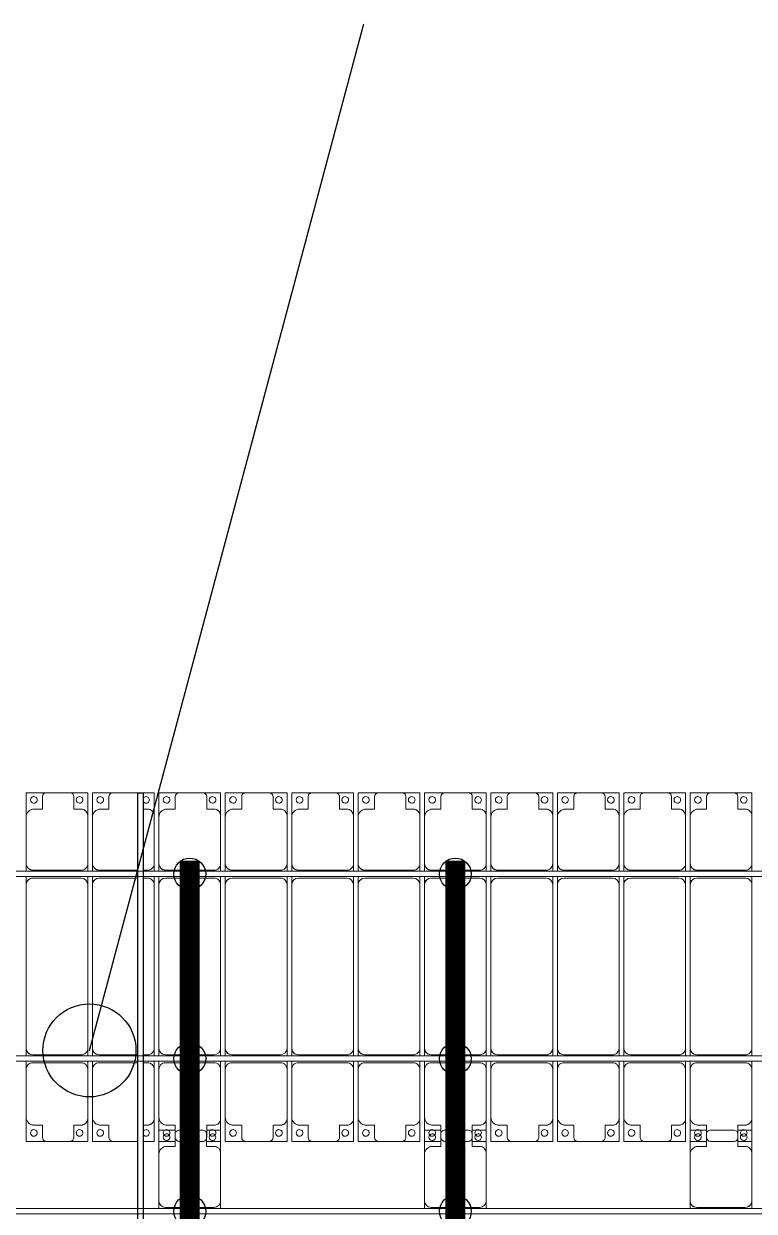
# Model space of a CAD drawing. Header units: millimetres. Extents: x -147246 to 112336, y -213734 to -86506.
# Drawn here: x -75364 to -69864, y -95705 to -86765 of the extents above; entities that cross this region are included whole.
import ezdxf

# ---------------------------------------------------------------- set-up
doc = ezdxf.new("R2010")
doc.units = ezdxf.units.MM
doc.layers.add('A-GENM', color=13, linetype='Continuous', lineweight=9)
doc.layers.add('S-BEAM', color=12, linetype='Continuous', lineweight=9)
for name, color, linetype in [('GC-BICH NEO', 6, 'Continuous'), ('GC-DAY NEO', 5, 'Continuous'), ('GC-HOP 40x60 GIA CUONG', 1, 'Continuous')]:
    doc.layers.add(name, color=color, linetype=linetype)

# ---------------------------------------------------------------- blocks, each defined once
blk = doc.blocks.new('Dải phao đi lại kèm đỡ invester - DẢI PHAO ĐI LẠI-15551-BỐ TRÍ KHUNG KẾT CẤU BÈ PIN 05')
at = {"layer": 'A-GENM', "color": 7}
for p, q in [((64758.4, 1312.2), (64911.8, 1312.2)), ((64758.4, 1129.7), (64758.4, 1312.2)), ((64881.8, 1282.2), (64881.8, 1189.7)), ((65088.2, 1312.2), (64911.8, 1312.2)), ((65088.2, 1312.2), (65223.4, 1312.2)), ((65118.2, 1189.7), (65118.2, 1282.2)), ((65223.4, 1312.2), (65223.4, 1139.7)), ((65258.4, 1312.2), (65411.8, 1312.2)), ((65258.4, 1129.7), (65258.4, 1312.2)), ((65381.8, 1282.2), (65381.8, 1189.7)), ((65588.2, 1312.2), (65411.8, 1312.2)), ((65588.2, 1312.2), (65599.8, 1312.2)), ((65639.8, 1312.2), (65723.4, 1312.2)), ((65723.4, 1312.2), (65723.4, 1139.7)), ((65758.4, 1312.2), (65911.8, 1312.2)), ((65758.4, 1129.7), (65758.4, 1312.2)), ((65881.8, 1282.2), (65881.8, 1189.7)), ((66088.2, 1312.2), (65911.8, 1312.2)), ((66088.2, 1312.2), (66223.4, 1312.2)), ((66118.2, 1189.7), (66118.2, 1282.2)), ((66223.4, 1312.2), (66223.4, 1139.7)), ((66258.4, 1312.2), (66411.8, 1312.2)), ((66258.4, 1129.7), (66258.4, 1312.2)), ((66381.8, 1282.2), (66381.8, 1189.7)), ((66588.2, 1312.2), (66411.8, 1312.2)), ((66588.2, 1312.2), (66723.4, 1312.2)), ((66618.2, 1189.7), (66618.2, 1282.2)), ((66723.4, 1312.2), (66723.4, 1139.7)), ((66758.4, 1312.2), (66911.8, 1312.2)), ((66758.4, 1129.7), (66758.4, 1312.2)), ((66881.8, 1282.2), (66881.8, 1189.7)), ((67088.2, 1312.2), (66911.8, 1312.2)), ((67088.2, 1312.2), (67223.4, 1312.2)), ((67118.2, 1189.7), (67118.2, 1282.2)), ((67223.4, 1312.2), (67223.4, 1139.7)), ((67258.4, 1312.2), (67411.8, 1312.2)), ((67258.4, 1129.7), (67258.4, 1312.2)), ((67381.8, 1282.2), (67381.8, 1189.7)), ((67588.2, 1312.2), (67411.8, 1312.2)), ((67588.2, 1312.2), (67723.4, 1312.2)), ((67618.2, 1189.7), (67618.2, 1282.2)), ((67723.4, 1312.2), (67723.4, 1139.7)), ((67758.4, 1312.2), (67911.8, 1312.2)), ((67758.4, 1129.7), (67758.4, 1312.2)), ((67881.8, 1282.2), (67881.8, 1189.7)), ((68088.2, 1312.2), (67911.8, 1312.2)), ((68088.2, 1312.2), (68223.4, 1312.2)), ((68118.2, 1189.7), (68118.2, 1282.2)), ((68223.4, 1312.2), (68223.4, 1139.7)), ((68258.4, 1312.2), (68411.8, 1312.2)), ((68258.4, 1129.7), (68258.4, 1312.2)), ((68381.8, 1282.2), (68381.8, 1189.7)), ((68588.2, 1312.2), (68411.8, 1312.2)), ((68588.2, 1312.2), (68723.4, 1312.2)), ((68618.2, 1189.7), (68618.2, 1282.2)), ((68723.4, 1312.2), (68723.4, 1139.7)), ((68758.4, 1312.2), (68911.8, 1312.2)), ((68758.4, 1129.7), (68758.4, 1312.2)), ((68881.8, 1282.2), (68881.8, 1189.7)), ((69088.2, 1312.2), (68911.8, 1312.2)), ((69088.2, 1312.2), (69223.4, 1312.2)), ((69118.2, 1189.7), (69118.2, 1282.2)), ((69223.4, 1312.2), (69223.4, 1139.7)), ((69258.4, 1312.2), (69411.8, 1312.2)), ((69258.4, 1129.7), (69258.4, 1312.2)), ((69381.8, 1282.2), (69381.8, 1189.7)), ((69588.2, 1312.2), (69411.8, 1312.2)), ((69588.2, 1312.2), (69723.4, 1312.2)), ((69618.2, 1189.7), (69618.2, 1282.2)), ((69723.4, 1312.2), (69723.4, 1139.7)), ((69758.4, 1312.2), (69911.8, 1312.2)), ((69758.4, 1129.7), (69758.4, 1312.2)), ((69881.8, 1282.2), (69881.8, 1189.7)), ((70088.2, 1312.2), (69911.8, 1312.2)), ((70088.2, 1312.2), (70223.4, 1312.2)), ((70118.2, 1189.7), (70118.2, 1282.2)), ((70223.4, 1312.2), (70223.4, 1139.7)), ((64881.8, 1189.7), (64818.4, 1189.7)), ((65173.4, 1189.7), (65118.2, 1189.7)), ((65381.8, 1189.7), (65318.4, 1189.7)), ((65673.4, 1189.7), (65639.8, 1189.7)), ((65881.8, 1189.7), (65818.4, 1189.7)), ((66173.4, 1189.7), (66118.2, 1189.7)), ((66381.8, 1189.7), (66318.4, 1189.7)), ((66673.4, 1189.7), (66618.2, 1189.7)), ((66881.8, 1189.7), (66818.4, 1189.7)), ((67173.4, 1189.7), (67118.2, 1189.7)), ((67381.8, 1189.7), (67318.4, 1189.7)), ((67673.4, 1189.7), (67618.2, 1189.7)), ((67881.8, 1189.7), (67818.4, 1189.7)), ((68173.4, 1189.7), (68118.2, 1189.7)), ((68381.8, 1189.7), (68318.4, 1189.7)), ((68673.4, 1189.7), (68618.2, 1189.7)), ((68881.8, 1189.7), (68818.4, 1189.7)), ((69173.4, 1189.7), (69118.2, 1189.7)), ((69381.8, 1189.7), (69318.4, 1189.7)), ((69673.4, 1189.7), (69618.2, 1189.7)), ((69881.8, 1189.7), (69818.4, 1189.7)), ((70173.4, 1189.7), (70118.2, 1189.7)), ((64758.4, 1129.7), (64758.4, 779.7)), ((65223.4, 779.7), (65223.4, 1139.7)), ((65258.4, 1129.7), (65258.4, 779.7)), ((65723.4, 779.7), (65723.4, 1139.7)), ((65758.4, 1129.7), (65758.4, 779.7)), ((66223.4, 779.7), (66223.4, 1139.7)), ((66258.4, 1129.7), (66258.4, 779.7)), ((66723.4, 779.7), (66723.4, 1139.7)), ((66758.4, 1129.7), (66758.4, 779.7)), ((67223.4, 779.7), (67223.4, 1139.7)), ((67258.4, 1129.7), (67258.4, 779.7)), ((67723.4, 779.7), (67723.4, 1139.7)), ((67758.4, 1129.7), (67758.4, 779.7)), ((68223.4, 779.7), (68223.4, 1139.7)), ((68258.4, 1129.7), (68258.4, 779.7)), ((68723.4, 779.7), (68723.4, 1139.7)), ((68758.4, 1129.7), (68758.4, 779.7)), ((69223.4, 779.7), (69223.4, 1139.7)), ((69258.4, 1129.7), (69258.4, 779.7)), ((69723.4, 779.7), (69723.4, 1139.7)), ((69758.4, 1129.7), (69758.4, 779.7)), ((70223.4, 779.7), (70223.4, 1139.7)), ((64758.4, 721.1), (64758.4, 779.7)), ((64808.4, 729.7), (65173.4, 729.7)), ((65223.4, 779.7), (65223.4, 721.1)), ((65258.4, 721.1), (65258.4, 779.7)), ((65308.4, 729.7), (65599.8, 729.7)), ((65639.8, 729.7), (65673.4, 729.7)), ((65723.4, 779.7), (65723.4, 721.1)), ((65758.4, 721.1), (65758.4, 779.7)), ((65808.4, 729.7), (66173.4, 729.7)), ((66223.4, 779.7), (66223.4, 721.1)), ((66258.4, 721.1), (66258.4, 779.7)), ((66308.4, 729.7), (66673.4, 729.7)), ((66723.4, 779.7), (66723.4, 721.1)), ((66758.4, 721.1), (66758.4, 779.7)), ((66808.4, 729.7), (67173.4, 729.7)), ((67223.4, 779.7), (67223.4, 721.1)), ((67258.4, 721.1), (67258.4, 779.7)), ((67308.4, 729.7), (67673.4, 729.7)), ((67723.4, 779.7), (67723.4, 721.1)), ((67758.4, 721.1), (67758.4, 779.7)), ((67808.4, 729.7), (68173.4, 729.7)), ((68223.4, 779.7), (68223.4, 721.1)), ((68258.4, 721.1), (68258.4, 779.7)), ((68308.4, 729.7), (68673.4, 729.7)), ((68723.4, 779.7), (68723.4, 721.1)), ((68758.4, 721.1), (68758.4, 779.7)), ((68808.4, 729.7), (69173.4, 729.7)), ((69223.4, 779.7), (69223.4, 721.1)), ((69258.4, 721.1), (69258.4, 779.7)), ((69308.4, 729.7), (69673.4, 729.7)), ((69723.4, 779.7), (69723.4, 721.1)), ((69758.4, 721.1), (69758.4, 779.7)), ((69808.4, 729.7), (70173.4, 729.7)), ((70223.4, 779.7), (70223.4, 721.1)), ((64758.4, 620.3), (64758.4, 681.1)), ((65173.4, 670.3), (64808.4, 670.3)), ((65223.4, 681.1), (65223.4, 620.3)), ((65258.4, 620.3), (65258.4, 681.1)), ((65599.8, 670.3), (65308.4, 670.3)), ((65673.4, 670.3), (65639.8, 670.3)), ((65723.4, 681.1), (65723.4, 620.3)), ((65758.4, 620.3), (65758.4, 681.1)), ((66173.4, 670.3), (65808.4, 670.3)), ((66223.4, 681.1), (66223.4, 620.3)), ((66258.4, 620.3), (66258.4, 681.1)), ((66673.4, 670.3), (66308.4, 670.3)), ((66723.4, 681.1), (66723.4, 620.3)), ((66758.4, 620.3), (66758.4, 681.1)), ((67173.4, 670.3), (66808.4, 670.3)), ((67223.4, 681.1), (67223.4, 620.3)), ((67258.4, 620.3), (67258.4, 681.1)), ((67673.4, 670.3), (67308.4, 670.3)), ((67723.4, 681.1), (67723.4, 620.3)), ((67758.4, 620.3), (67758.4, 681.1)), ((68173.4, 670.3), (67808.4, 670.3)), ((68223.4, 681.1), (68223.4, 620.3)), ((68258.4, 620.3), (68258.4, 681.1)), ((68673.4, 670.3), (68308.4, 670.3)), ((68723.4, 681.1), (68723.4, 620.3)), ((68758.4, 620.3), (68758.4, 681.1)), ((69173.4, 670.3), (68808.4, 670.3)), ((69223.4, 681.1), (69223.4, 620.3)), ((69258.4, 620.3), (69258.4, 681.1)), ((69673.4, 670.3), (69308.4, 670.3)), ((69723.4, 681.1), (69723.4, 620.3)), ((69758.4, 620.3), (69758.4, 681.1)), ((70173.4, 670.3), (69808.4, 670.3)), ((70223.4, 681.1), (70223.4, 620.3)), ((64758.4, 620.3), (64758.4, -610.3)), ((65223.4, -610.3), (65223.4, 620.3)), ((65258.4, 620.3), (65258.4, -610.3)), ((65723.4, -610.3), (65723.4, 620.3)), ((65758.4, 620.3), (65758.4, -610.3)), ((66223.4, -610.3), (66223.4, 620.3)), ((66258.4, 620.3), (66258.4, -610.3)), ((66723.4, -610.3), (66723.4, 620.3)), ((66758.4, 620.3), (66758.4, -610.3)), ((67223.4, -610.3), (67223.4, 620.3)), ((67258.4, 620.3), (67258.4, -610.3)), ((67723.4, -610.3), (67723.4, 620.3)), ((67758.4, 620.3), (67758.4, -610.3)), ((68223.4, -610.3), (68223.4, 620.3)), ((68258.4, 620.3), (68258.4, -610.3)), ((68723.4, -610.3), (68723.4, 620.3)), ((68758.4, 620.3), (68758.4, -610.3)), ((69223.4, -610.3), (69223.4, 620.3)), ((69258.4, 620.3), (69258.4, -610.3)), ((69723.4, -610.3), (69723.4, 620.3)), ((69758.4, 620.3), (69758.4, -610.3)), ((70223.4, -610.3), (70223.4, 620.3)), ((64758.4, -668.9), (64758.4, -610.3)), ((65223.4, -610.3), (65223.4, -668.9)), ((65258.4, -668.9), (65258.4, -610.3)), ((65723.4, -610.3), (65723.4, -668.9)), ((65758.4, -668.9), (65758.4, -610.3)), ((66223.4, -610.3), (66223.4, -668.9)), ((66258.4, -668.9), (66258.4, -610.3)), ((66723.4, -610.3), (66723.4, -668.9)), ((66758.4, -668.9), (66758.4, -610.3)), ((67223.4, -610.3), (67223.4, -668.9)), ((67258.4, -668.9), (67258.4, -610.3)), ((67723.4, -610.3), (67723.4, -668.9)), ((67758.4, -668.9), (67758.4, -610.3)), ((68223.4, -610.3), (68223.4, -668.9)), ((68258.4, -668.9), (68258.4, -610.3)), ((68723.4, -610.3), (68723.4, -668.9)), ((68758.4, -668.9), (68758.4, -610.3)), ((69223.4, -610.3), (69223.4, -668.9)), ((69258.4, -668.9), (69258.4, -610.3)), ((69723.4, -610.3), (69723.4, -668.9)), ((69758.4, -668.9), (69758.4, -610.3)), ((70223.4, -610.3), (70223.4, -668.9)), ((64758.4, -769.7), (64758.4, -708.9)), ((64808.4, -660.3), (65173.4, -660.3)), ((65223.4, -708.9), (65223.4, -769.7)), ((65258.4, -769.7), (65258.4, -708.9)), ((65308.4, -660.3), (65599.8, -660.3)), ((65639.8, -660.3), (65673.4, -660.3)), ((65723.4, -708.9), (65723.4, -769.7)), ((65758.4, -769.7), (65758.4, -708.9)), ((65808.4, -660.3), (66173.4, -660.3)), ((66223.4, -708.9), (66223.4, -769.7)), ((66258.4, -769.7), (66258.4, -708.9)), ((66308.4, -660.3), (66673.4, -660.3)), ((66723.4, -708.9), (66723.4, -769.7)), ((66758.4, -769.7), (66758.4, -708.9)), ((66808.4, -660.3), (67173.4, -660.3)), ((67223.4, -708.9), (67223.4, -769.7)), ((67258.4, -769.7), (67258.4, -708.9)), ((67308.4, -660.3), (67673.4, -660.3)), ((67723.4, -708.9), (67723.4, -769.7)), ((67758.4, -769.7), (67758.4, -708.9)), ((67808.4, -660.3), (68173.4, -660.3)), ((68223.4, -708.9), (68223.4, -769.7)), ((68258.4, -769.7), (68258.4, -708.9)), ((68308.4, -660.3), (68673.4, -660.3)), ((68723.4, -708.9), (68723.4, -769.7)), ((68758.4, -769.7), (68758.4, -708.9)), ((68808.4, -660.3), (69173.4, -660.3)), ((69223.4, -708.9), (69223.4, -769.7)), ((69258.4, -769.7), (69258.4, -708.9)), ((69308.4, -660.3), (69673.4, -660.3)), ((69723.4, -708.9), (69723.4, -769.7)), ((69758.4, -769.7), (69758.4, -708.9)), ((69808.4, -660.3), (70173.4, -660.3)), ((70223.4, -708.9), (70223.4, -769.7)), ((64758.4, -769.7), (64758.4, -1129.7)), ((65173.4, -719.7), (64808.4, -719.7)), ((65223.4, -1139.7), (65223.4, -769.7)), ((65258.4, -769.7), (65258.4, -1129.7)), ((65599.8, -719.7), (65308.4, -719.7)), ((65673.4, -719.7), (65639.8, -719.7)), ((65723.4, -1139.7), (65723.4, -769.7)), ((65758.4, -769.7), (65758.4, -1129.7)), ((66173.4, -719.7), (65808.4, -719.7)), ((66223.4, -1139.7), (66223.4, -769.7)), ((66258.4, -769.7), (66258.4, -1129.7)), ((66673.4, -719.7), (66308.4, -719.7)), ((66723.4, -1139.7), (66723.4, -769.7)), ((66758.4, -769.7), (66758.4, -1129.7)), ((67173.4, -719.7), (66808.4, -719.7)), ((67223.4, -1139.7), (67223.4, -769.7)), ((67258.4, -769.7), (67258.4, -1129.7)), ((67673.4, -719.7), (67308.4, -719.7)), ((67723.4, -1139.7), (67723.4, -769.7)), ((67758.4, -769.7), (67758.4, -1129.7)), ((68173.4, -719.7), (67808.4, -719.7)), ((68223.4, -1139.7), (68223.4, -769.7)), ((68258.4, -769.7), (68258.4, -1129.7)), ((68673.4, -719.7), (68308.4, -719.7)), ((68723.4, -1139.7), (68723.4, -769.7)), ((68758.4, -769.7), (68758.4, -1129.7)), ((69173.4, -719.7), (68808.4, -719.7)), ((69223.4, -1139.7), (69223.4, -769.7)), ((69258.4, -769.7), (69258.4, -1129.7)), ((69673.4, -719.7), (69308.4, -719.7)), ((69723.4, -1139.7), (69723.4, -769.7)), ((69758.4, -769.7), (69758.4, -1129.7)), ((70173.4, -719.7), (69808.4, -719.7)), ((70223.4, -1139.7), (70223.4, -769.7)), ((64758.4, -1312.2), (64758.4, -1129.7)), ((65223.4, -1139.7), (65223.4, -1312.2)), ((65258.4, -1312.2), (65258.4, -1129.7)), ((65723.4, -1139.7), (65723.4, -1312.2)), ((65758.4, -1312.2), (65758.4, -1129.7)), ((66223.4, -1139.7), (66223.4, -1312.2)), ((66258.4, -1312.2), (66258.4, -1129.7)), ((66723.4, -1139.7), (66723.4, -1312.2)), ((66758.4, -1312.2), (66758.4, -1129.7)), ((67223.4, -1139.7), (67223.4, -1312.2)), ((67258.4, -1312.2), (67258.4, -1129.7)), ((67723.4, -1139.7), (67723.4, -1312.2)), ((67758.4, -1312.2), (67758.4, -1129.7)), ((68223.4, -1139.7), (68223.4, -1312.2)), ((68258.4, -1312.2), (68258.4, -1129.7)), ((68723.4, -1139.7), (68723.4, -1312.2)), ((68758.4, -1312.2), (68758.4, -1129.7)), ((69223.4, -1139.7), (69223.4, -1312.2)), ((69258.4, -1312.2), (69258.4, -1129.7)), ((69723.4, -1139.7), (69723.4, -1312.2)), ((69758.4, -1312.2), (69758.4, -1129.7)), ((70223.4, -1139.7), (70223.4, -1312.2)), ((64818.4, -1189.7), (64881.8, -1189.7)), ((64881.8, -1189.7), (64881.8, -1282.2)), ((65118.2, -1282.2), (65118.2, -1189.7)), ((65118.2, -1189.7), (65173.4, -1189.7)), ((65318.4, -1189.7), (65381.8, -1189.7)), ((65381.8, -1189.7), (65381.8, -1282.2)), ((65639.8, -1189.7), (65673.4, -1189.7)), ((65818.4, -1189.7), (65881.8, -1189.7)), ((65881.8, -1189.7), (65881.8, -1282.2)), ((66118.2, -1282.2), (66118.2, -1189.7)), ((66118.2, -1189.7), (66173.4, -1189.7)), ((66318.4, -1189.7), (66381.8, -1189.7)), ((66381.8, -1189.7), (66381.8, -1282.2)), ((66618.2, -1282.2), (66618.2, -1189.7)), ((66618.2, -1189.7), (66673.4, -1189.7)), ((66818.4, -1189.7), (66881.8, -1189.7)), ((66881.8, -1189.7), (66881.8, -1282.2)), ((67118.2, -1282.2), (67118.2, -1189.7)), ((67118.2, -1189.7), (67173.4, -1189.7)), ((67318.4, -1189.7), (67381.8, -1189.7)), ((67381.8, -1189.7), (67381.8, -1282.2)), ((67618.2, -1282.2), (67618.2, -1189.7)), ((67618.2, -1189.7), (67673.4, -1189.7)), ((67818.4, -1189.7), (67881.8, -1189.7)), ((67881.8, -1189.7), (67881.8, -1282.2)), ((68118.2, -1282.2), (68118.2, -1189.7)), ((68118.2, -1189.7), (68173.4, -1189.7)), ((68318.4, -1189.7), (68381.8, -1189.7)), ((68381.8, -1189.7), (68381.8, -1282.2)), ((68618.2, -1282.2), (68618.2, -1189.7)), ((68618.2, -1189.7), (68673.4, -1189.7)), ((68818.4, -1189.7), (68881.8, -1189.7)), ((68881.8, -1189.7), (68881.8, -1282.2)), ((69118.2, -1282.2), (69118.2, -1189.7)), ((69118.2, -1189.7), (69173.4, -1189.7)), ((69318.4, -1189.7), (69381.8, -1189.7)), ((69381.8, -1189.7), (69381.8, -1282.2)), ((69618.2, -1282.2), (69618.2, -1189.7)), ((69618.2, -1189.7), (69673.4, -1189.7)), ((69818.4, -1189.7), (69881.8, -1189.7)), ((69881.8, -1189.7), (69881.8, -1282.2)), ((70118.2, -1282.2), (70118.2, -1189.7)), ((70118.2, -1189.7), (70173.4, -1189.7)), ((64911.8, -1312.2), (64758.4, -1312.2)), ((64911.8, -1312.2), (65088.2, -1312.2)), ((65223.4, -1312.2), (65088.2, -1312.2)), ((65411.8, -1312.2), (65258.4, -1312.2)), ((65411.8, -1312.2), (65588.2, -1312.2)), ((65599.8, -1312.2), (65588.2, -1312.2)), ((65723.4, -1312.2), (65639.8, -1312.2)), ((65881.6, -1312.2), (65758.4, -1312.2)), ((65911.8, -1312.2), (66088.2, -1312.2)), ((66223.4, -1312.2), (66118, -1312.2)), ((66411.8, -1312.2), (66258.4, -1312.2)), ((66411.8, -1312.2), (66588.2, -1312.2)), ((66723.4, -1312.2), (66588.2, -1312.2)), ((66911.8, -1312.2), (66758.4, -1312.2)), ((66911.8, -1312.2), (67088.2, -1312.2)), ((67223.4, -1312.2), (67088.2, -1312.2)), ((67411.8, -1312.2), (67258.4, -1312.2)), ((67411.8, -1312.2), (67588.2, -1312.2)), ((67723.4, -1312.2), (67588.2, -1312.2)), ((67881.6, -1312.2), (67758.4, -1312.2)), ((67911.8, -1312.2), (68088.2, -1312.2)), ((68223.4, -1312.2), (68118, -1312.2)), ((68411.8, -1312.2), (68258.4, -1312.2)), ((68411.8, -1312.2), (68588.2, -1312.2)), ((68723.4, -1312.2), (68588.2, -1312.2)), ((68911.8, -1312.2), (68758.4, -1312.2)), ((68911.8, -1312.2), (69088.2, -1312.2)), ((69223.4, -1312.2), (69088.2, -1312.2)), ((69411.8, -1312.2), (69258.4, -1312.2)), ((69411.8, -1312.2), (69588.2, -1312.2)), ((69723.4, -1312.2), (69588.2, -1312.2)), ((69881.6, -1312.2), (69758.4, -1312.2)), ((69911.8, -1312.2), (70088.2, -1312.2)), ((70223.4, -1312.2), (70118, -1312.2))]:
    blk.add_line(p, q, dxfattribs=at)
for centre, radius, start, end in [((64816.8, 1258.6), 25, 90, 270), ((64816.8, 1258.6), 25, 270, 90), ((64911.8, 1282.2), 30, 90, 180), ((64911.8, 1282.2), 30, 90, 150), ((65088.2, 1282.2), 30, 0, 90), ((65088.2, 1282.2), 30, 30, 90), ((65161.8, 1258.6), 25, 90, 270), ((65161.8, 1258.6), 25, 180, 195), ((65161.8, 1258.6), 25, 270, 90), ((65316.8, 1258.6), 25, 90, 270), ((65316.8, 1258.6), 25, 270, 90), ((65411.8, 1282.2), 30, 90, 180), ((65411.8, 1282.2), 30, 90, 150), ((65588.2, 1282.2), 30, 75, 90), ((65588.2, 1282.2), 30, 75, 90), ((65661.8, 1258.6), 25, 90, 150), ((65661.8, 1258.6), 25, 270, 90), ((65816.8, 1258.6), 25, 90, 270), ((65816.8, 1258.6), 25, 270, 90), ((65911.8, 1282.2), 30, 90, 180), ((65911.8, 1282.2), 30, 90, 150), ((66088.2, 1282.2), 30, 0, 90), ((66088.2, 1282.2), 30, 30, 90), ((66161.8, 1258.6), 25, 90, 270), ((66161.8, 1258.6), 25, 180, 195), ((66161.8, 1258.6), 25, 270, 90), ((66316.8, 1258.6), 25, 90, 270), ((66316.8, 1258.6), 25, 270, 90), ((66411.8, 1282.2), 30, 90, 180), ((66411.8, 1282.2), 30, 90, 150), ((66588.2, 1282.2), 30, 0, 90), ((66588.2, 1282.2), 30, 30, 90), ((66661.8, 1258.6), 25, 90, 270), ((66661.8, 1258.6), 25, 180, 195), ((66661.8, 1258.6), 25, 270, 90), ((66816.8, 1258.6), 25, 90, 270), ((66816.8, 1258.6), 25, 270, 90), ((66911.8, 1282.2), 30, 90, 180), ((66911.8, 1282.2), 30, 90, 150), ((67088.2, 1282.2), 30, 360, 90), ((67088.2, 1282.2), 30, 30, 90), ((67161.8, 1258.6), 25, 90, 270), ((67161.8, 1258.6), 25, 180, 195), ((67161.8, 1258.6), 25, 270, 90), ((67316.8, 1258.6), 25, 90, 270), ((67316.8, 1258.6), 25, 270, 90), ((67411.8, 1282.2), 30, 90, 180), ((67411.8, 1282.2), 30, 90, 150), ((67588.2, 1282.2), 30, 0, 90), ((67588.2, 1282.2), 30, 30, 90), ((67661.8, 1258.6), 25, 90, 270), ((67661.8, 1258.6), 25, 180, 195), ((67661.8, 1258.6), 25, 270, 90), ((67816.8, 1258.6), 25, 90, 270), ((67816.8, 1258.6), 25, 270, 90), ((67911.8, 1282.2), 30, 90, 180), ((67911.8, 1282.2), 30, 90, 150), ((68088.2, 1282.2), 30, 360, 90), ((68088.2, 1282.2), 30, 30, 90), ((68161.8, 1258.6), 25, 90, 270), ((68161.8, 1258.6), 25, 180, 195), ((68161.8, 1258.6), 25, 270, 90), ((68316.8, 1258.6), 25, 90, 270), ((68316.8, 1258.6), 25, 270, 90), ((68411.8, 1282.2), 30, 90, 180), ((68411.8, 1282.2), 30, 90, 150), ((68588.2, 1282.2), 30, 0, 90), ((68588.2, 1282.2), 30, 30, 90), ((68661.8, 1258.6), 25, 90, 270), ((68661.8, 1258.6), 25, 180, 195), ((68661.8, 1258.6), 25, 270, 90), ((68816.8, 1258.6), 25, 90, 270), ((68816.8, 1258.6), 25, 270, 90), ((68911.8, 1282.2), 30, 90, 180), ((68911.8, 1282.2), 30, 90, 150), ((69088.2, 1282.2), 30, 0, 90), ((69088.2, 1282.2), 30, 30, 90), ((69161.8, 1258.6), 25, 90, 270), ((69161.8, 1258.6), 25, 180, 195), ((69161.8, 1258.6), 25, 270, 90), ((69316.8, 1258.6), 25, 90, 270), ((69316.8, 1258.6), 25, 270, 90), ((69411.8, 1282.2), 30, 90, 180), ((69411.8, 1282.2), 30, 90, 150), ((69588.2, 1282.2), 30, 0, 90), ((69588.2, 1282.2), 30, 30, 90), ((69661.8, 1258.6), 25, 90, 270), ((69661.8, 1258.6), 25, 180, 195), ((69661.8, 1258.6), 25, 270, 90), ((69816.8, 1258.6), 25, 90, 270), ((69816.8, 1258.6), 25, 270, 90), ((69911.8, 1282.2), 30, 90, 180), ((69911.8, 1282.2), 30, 90, 150), ((70088.2, 1282.2), 30, 0, 90), ((70088.2, 1282.2), 30, 30, 90), ((70161.8, 1258.6), 25, 90, 270), ((70161.8, 1258.6), 25, 180, 195), ((70161.8, 1258.6), 25, 270, 90), ((64818.4, 1129.7), 60, 90, 180), ((64818.4, 1129.7), 60, 90, 120), ((65173.4, 1139.7), 50, 0, 90), ((65173.4, 1139.7), 50, 45, 90), ((65318.4, 1129.7), 60, 90, 180), ((65318.4, 1129.7), 60, 90, 120), ((65661.8, 1258.6), 25, 210, 270), ((65673.4, 1139.7), 50, 360, 90), ((65673.4, 1139.7), 50, 45, 90), ((65818.4, 1129.7), 60, 90, 180), ((65818.4, 1129.7), 60, 90, 120), ((66173.4, 1139.7), 50, 0, 90), ((66173.4, 1139.7), 50, 45, 90), ((66318.4, 1129.7), 60, 90, 180), ((66318.4, 1129.7), 60, 90, 120), ((66673.4, 1139.7), 50, 360, 90), ((66673.4, 1139.7), 50, 45, 90), ((66818.4, 1129.7), 60, 90, 180), ((66818.4, 1129.7), 60, 90, 120), ((67173.4, 1139.7), 50, 0, 90), ((67173.4, 1139.7), 50, 45, 90), ((67318.4, 1129.7), 60, 90, 180), ((67318.4, 1129.7), 60, 90, 120), ((67673.4, 1139.7), 50, 0, 90), ((67673.4, 1139.7), 50, 45, 90), ((67818.4, 1129.7), 60, 90, 180), ((67818.4, 1129.7), 60, 90, 120), ((68173.4, 1139.7), 50, 0, 90), ((68173.4, 1139.7), 50, 45, 90), ((68318.4, 1129.7), 60, 90, 180), ((68318.4, 1129.7), 60, 90, 120), ((68673.4, 1139.7), 50, 0, 90), ((68673.4, 1139.7), 50, 45, 90), ((68818.4, 1129.7), 60, 90, 180), ((68818.4, 1129.7), 60, 90, 120), ((69173.4, 1139.7), 50, 360, 90), ((69173.4, 1139.7), 50, 45, 90), ((69318.4, 1129.7), 60, 90, 180), ((69318.4, 1129.7), 60, 90, 120), ((69673.4, 1139.7), 50, 0, 90), ((69673.4, 1139.7), 50, 45, 90), ((69818.4, 1129.7), 60, 90, 180), ((69818.4, 1129.7), 60, 90, 120), ((70173.4, 1139.7), 50, 360, 90), ((70173.4, 1139.7), 50, 45, 90), ((64808.4, 779.7), 50, 180, 270), ((64808.4, 779.7), 50, 225, 270), ((65173.4, 779.7), 50, 270, 0), ((65173.4, 779.7), 50, 270, 315), ((65308.4, 779.7), 50, 180, 270), ((65308.4, 779.7), 50, 225, 270), ((65673.4, 779.7), 50, 270, 0), ((65673.4, 779.7), 50, 270, 315), ((65808.4, 779.7), 50, 180, 270), ((65808.4, 779.7), 50, 225, 270), ((66173.4, 779.7), 50, 270, 0), ((66173.4, 779.7), 50, 270, 315), ((66308.4, 779.7), 50, 180, 270), ((66308.4, 779.7), 50, 225, 270), ((66673.4, 779.7), 50, 270, 0), ((66673.4, 779.7), 50, 270, 315), ((66808.4, 779.7), 50, 180, 270), ((66808.4, 779.7), 50, 225, 270), ((67173.4, 779.7), 50, 270, 0), ((67173.4, 779.7), 50, 270, 315), ((67308.4, 779.7), 50, 180, 270), ((67308.4, 779.7), 50, 225, 270), ((67673.4, 779.7), 50, 270, 0), ((67673.4, 779.7), 50, 270, 315), ((67808.4, 779.7), 50, 180, 270), ((67808.4, 779.7), 50, 225, 270), ((68173.4, 779.7), 50, 270, 0), ((68173.4, 779.7), 50, 270, 315), ((68308.4, 779.7), 50, 180, 270), ((68308.4, 779.7), 50, 225, 270), ((68673.4, 779.7), 50, 270, 0), ((68673.4, 779.7), 50, 270, 315), ((68808.4, 779.7), 50, 180, 270), ((68808.4, 779.7), 50, 225, 270), ((69173.4, 779.7), 50, 270, 0), ((69173.4, 779.7), 50, 270, 315), ((69308.4, 779.7), 50, 180, 270), ((69308.4, 779.7), 50, 225, 270), ((69673.4, 779.7), 50, 270, 0), ((69673.4, 779.7), 50, 270, 315), ((69808.4, 779.7), 50, 180, 270), ((69808.4, 779.7), 50, 225, 270), ((70173.4, 779.7), 50, 270, 0), ((70173.4, 779.7), 50, 270, 315), ((64808.4, 620.3), 50, 90, 180), ((64808.4, 620.3), 50, 123.5636, 165), ((64808.4, 620.3), 50, 90, 120), ((65173.4, 620.3), 50, 0, 90), ((65173.4, 620.3), 50, 0, 90), ((65308.4, 620.3), 50, 90, 180), ((65308.4, 620.3), 50, 90, 165), ((65673.4, 620.3), 50, 360, 90), ((65673.4, 620.3), 50, 360, 90), ((65808.4, 620.3), 50, 90, 180), ((65808.4, 620.3), 50, 90, 165), ((66173.4, 620.3), 50, 360, 90), ((66173.4, 620.3), 50, 360, 90), ((66308.4, 620.3), 50, 90, 180), ((66308.4, 620.3), 50, 90, 165), ((66673.4, 620.3), 50, 360, 90), ((66673.4, 620.3), 50, 360, 90), ((66808.4, 620.3), 50, 90, 180), ((66808.4, 620.3), 50, 90, 165), ((67173.4, 620.3), 50, 0, 90), ((67173.4, 620.3), 50, 0, 90), ((67308.4, 620.3), 50, 90, 180), ((67308.4, 620.3), 50, 90, 165), ((67673.4, 620.3), 50, 0, 90), ((67673.4, 620.3), 50, 0, 90), ((67808.4, 620.3), 50, 90, 180), ((67808.4, 620.3), 50, 90, 165), ((68173.4, 620.3), 50, 0, 90), ((68173.4, 620.3), 50, 0, 90), ((68308.4, 620.3), 50, 90, 180), ((68308.4, 620.3), 50, 90, 165), ((68673.4, 620.3), 50, 0, 90), ((68673.4, 620.3), 50, 0, 90), ((68808.4, 620.3), 50, 90, 180), ((68808.4, 620.3), 50, 90, 165), ((69173.4, 620.3), 50, 0, 90), ((69173.4, 620.3), 50, 0, 90), ((69308.4, 620.3), 50, 90, 180), ((69308.4, 620.3), 50, 90, 165), ((69673.4, 620.3), 50, 0, 90), ((69673.4, 620.3), 50, 0, 90), ((69808.4, 620.3), 50, 90, 180), ((69808.4, 620.3), 50, 90, 165), ((70173.4, 620.3), 50, 360, 90), ((70173.4, 620.3), 50, 360, 90), ((64808.4, -610.3), 50, 180, 270), ((64808.4, -610.3), 50, 180, 255), ((65173.4, -610.3), 50, 270, 0), ((65173.4, -610.3), 50, 315, 0), ((65308.4, -610.3), 50, 180, 270), ((65308.4, -610.3), 50, 180, 255), ((65673.4, -610.3), 50, 270, 0), ((65673.4, -610.3), 50, 315, 0), ((65808.4, -610.3), 50, 180, 270), ((65808.4, -610.3), 50, 180, 255), ((66173.4, -610.3), 50, 270, 360), ((66173.4, -610.3), 50, 315, 360), ((66308.4, -610.3), 50, 180, 270), ((66308.4, -610.3), 50, 180, 255), ((66673.4, -610.3), 50, 270, 360), ((66673.4, -610.3), 50, 315, 360), ((66808.4, -610.3), 50, 180, 270), ((66808.4, -610.3), 50, 180, 255), ((67173.4, -610.3), 50, 270, 0), ((67173.4, -610.3), 50, 315, 0), ((67308.4, -610.3), 50, 180, 270), ((67308.4, -610.3), 50, 180, 255), ((67673.4, -610.3), 50, 270, 0), ((67673.4, -610.3), 50, 315, 0), ((67808.4, -610.3), 50, 180, 270), ((67808.4, -610.3), 50, 180, 255), ((68173.4, -610.3), 50, 270, 0), ((68173.4, -610.3), 50, 315, 0), ((68308.4, -610.3), 50, 180, 270), ((68308.4, -610.3), 50, 180, 255), ((68673.4, -610.3), 50, 270, 0), ((68673.4, -610.3), 50, 315, 0), ((68808.4, -610.3), 50, 180, 270), ((68808.4, -610.3), 50, 180, 255), ((69173.4, -610.3), 50, 270, 0), ((69173.4, -610.3), 50, 315, 0), ((69308.4, -610.3), 50, 180, 270), ((69308.4, -610.3), 50, 180, 255), ((69673.4, -610.3), 50, 270, 0), ((69673.4, -610.3), 50, 315, 0), ((69808.4, -610.3), 50, 180, 270), ((69808.4, -610.3), 50, 180, 255), ((70173.4, -610.3), 50, 270, 0), ((70173.4, -610.3), 50, 315, 0), ((64808.4, -769.7), 50, 90, 180), ((64808.4, -769.7), 50, 90, 135), ((65173.4, -769.7), 50, 0, 90), ((65173.4, -769.7), 50, 45, 90), ((65308.4, -769.7), 50, 90, 180), ((65308.4, -769.7), 50, 90, 135), ((65673.4, -769.7), 50, 0, 90), ((65673.4, -769.7), 50, 45, 90), ((65808.4, -769.7), 50, 90, 180), ((65808.4, -769.7), 50, 90, 135), ((66173.4, -769.7), 50, 360, 90), ((66173.4, -769.7), 50, 45, 90), ((66308.4, -769.7), 50, 90, 180), ((66308.4, -769.7), 50, 90, 135), ((66673.4, -769.7), 50, 360, 90), ((66673.4, -769.7), 50, 45, 90), ((66808.4, -769.7), 50, 90, 180), ((66808.4, -769.7), 50, 90, 135), ((67173.4, -769.7), 50, 360, 90), ((67173.4, -769.7), 50, 45, 90), ((67308.4, -769.7), 50, 90, 180), ((67308.4, -769.7), 50, 90, 135), ((67673.4, -769.7), 50, 0, 90), ((67673.4, -769.7), 50, 45, 90), ((67808.4, -769.7), 50, 90, 180), ((67808.4, -769.7), 50, 90, 135), ((68173.4, -769.7), 50, 0, 90), ((68173.4, -769.7), 50, 45, 90), ((68308.4, -769.7), 50, 90, 180), ((68308.4, -769.7), 50, 90, 135), ((68673.4, -769.7), 50, 0, 90), ((68673.4, -769.7), 50, 45, 90), ((68808.4, -769.7), 50, 90, 180), ((68808.4, -769.7), 50, 90, 135), ((69173.4, -769.7), 50, 360, 90), ((69173.4, -769.7), 50, 45, 90), ((69308.4, -769.7), 50, 90, 180), ((69308.4, -769.7), 50, 90, 135), ((69673.4, -769.7), 50, 0, 90), ((69673.4, -769.7), 50, 45, 90), ((69808.4, -769.7), 50, 90, 180), ((69808.4, -769.7), 50, 90, 135), ((70173.4, -769.7), 50, 0, 90), ((70173.4, -769.7), 50, 45, 90), ((64818.4, -1129.7), 60, 180, 270), ((65173.4, -1139.7), 50, 270, 360), ((65318.4, -1129.7), 60, 180, 270), ((65673.4, -1139.7), 50, 270, 360), ((65818.4, -1129.7), 60, 180, 270), ((66173.4, -1139.7), 50, 270, 0), ((66318.4, -1129.7), 60, 180, 270), ((66673.4, -1139.7), 50, 270, 360), ((66818.4, -1129.7), 60, 180, 270), ((67173.4, -1139.7), 50, 270, 0), ((67318.4, -1129.7), 60, 180, 270), ((67673.4, -1139.7), 50, 270, 0), ((67818.4, -1129.7), 60, 180, 270), ((68173.4, -1139.7), 50, 270, 0), ((68318.4, -1129.7), 60, 180, 270), ((68673.4, -1139.7), 50, 270, 0), ((68818.4, -1129.7), 60, 180, 270), ((69173.4, -1139.7), 50, 270, 0), ((69318.4, -1129.7), 60, 180, 270), ((69673.4, -1139.7), 50, 270, 0), ((69818.4, -1129.7), 60, 180, 270), ((70173.4, -1139.7), 50, 270, 360), ((64818.4, -1129.7), 60, 240, 270), ((64816.8, -1248.6), 25, 90, 270), ((64816.8, -1248.6), 25, 270, 90), ((65161.8, -1248.6), 25, 90, 270), ((65161.8, -1248.6), 25, 165, 180), ((65161.8, -1248.6), 25, 270, 90), ((65173.4, -1139.7), 50, 270, 315), ((65318.4, -1129.7), 60, 240, 270), ((65316.8, -1248.6), 25, 90, 270), ((65316.8, -1248.6), 25, 270, 90), ((65661.8, -1248.6), 25, 90, 150), ((65661.8, -1248.6), 25, 270, 90), ((65673.4, -1139.7), 50, 270, 315), ((65818.4, -1129.7), 60, 240, 270), ((65816.8, -1248.6), 25, 90, 270), ((65816.8, -1248.6), 25, 270, 90), ((66161.8, -1248.6), 25, 90, 270), ((66161.8, -1248.6), 25, 270, 90), ((66173.4, -1139.7), 50, 270, 315), ((66318.4, -1129.7), 60, 240, 270), ((66316.8, -1248.6), 25, 90, 270), ((66316.8, -1248.6), 25, 270, 90), ((66661.8, -1248.6), 25, 90, 270), ((66661.8, -1248.6), 25, 165, 180), ((66661.8, -1248.6), 25, 270, 90), ((66673.4, -1139.7), 50, 270, 315), ((66818.4, -1129.7), 60, 240, 270), ((66816.8, -1248.6), 25, 90, 270), ((66816.8, -1248.6), 25, 270, 90), ((67161.8, -1248.6), 25, 90, 270), ((67161.8, -1248.6), 25, 165, 180), ((67161.8, -1248.6), 25, 270, 90), ((67173.4, -1139.7), 50, 270, 315), ((67318.4, -1129.7), 60, 240, 270), ((67316.8, -1248.6), 25, 90, 270), ((67316.8, -1248.6), 25, 270, 90), ((67661.8, -1248.6), 25, 90, 270), ((67661.8, -1248.6), 25, 165, 180), ((67661.8, -1248.6), 25, 270, 90), ((67673.4, -1139.7), 50, 270, 315), ((67818.4, -1129.7), 60, 240, 270), ((67816.8, -1248.6), 25, 90, 270), ((67816.8, -1248.6), 25, 270, 90), ((68161.8, -1248.6), 25, 90, 270), ((68161.8, -1248.6), 25, 270, 90), ((68173.4, -1139.7), 50, 270, 315), ((68318.4, -1129.7), 60, 240, 270), ((68316.8, -1248.6), 25, 90, 270), ((68316.8, -1248.6), 25, 270, 90), ((68661.8, -1248.6), 25, 90, 270), ((68661.8, -1248.6), 25, 165, 180), ((68661.8, -1248.6), 25, 270, 90), ((68673.4, -1139.7), 50, 270, 315), ((68818.4, -1129.7), 60, 240, 270), ((68816.8, -1248.6), 25, 90, 270), ((68816.8, -1248.6), 25, 270, 90), ((69161.8, -1248.6), 25, 90, 270), ((69161.8, -1248.6), 25, 165, 180), ((69161.8, -1248.6), 25, 270, 90), ((69173.4, -1139.7), 50, 270, 315), ((69318.4, -1129.7), 60, 240, 270), ((69316.8, -1248.6), 25, 90, 270), ((69316.8, -1248.6), 25, 270, 90), ((69661.8, -1248.6), 25, 90, 270), ((69661.8, -1248.6), 25, 165, 180), ((69661.8, -1248.6), 25, 270, 90), ((69673.4, -1139.7), 50, 270, 315), ((69818.4, -1129.7), 60, 240, 270), ((69816.8, -1248.6), 25, 90, 270), ((69816.8, -1248.6), 25, 270, 90), ((70161.8, -1248.6), 25, 90, 270), ((70161.8, -1248.6), 25, 270, 90), ((70173.4, -1139.7), 50, 270, 315), ((64911.8, -1282.2), 30, 180, 270), ((64911.8, -1282.2), 30, 210, 270), ((65088.2, -1282.2), 30, 270, 0), ((65088.2, -1282.2), 30, 270, 330), ((65411.8, -1282.2), 30, 180, 270), ((65411.8, -1282.2), 30, 210, 270), ((65588.2, -1282.2), 30, 270, 285), ((65588.2, -1282.2), 30, 270, 285), ((65661.8, -1248.6), 25, 210, 270), ((65911.8, -1282.2), 30, 180, 270), ((66088.2, -1282.2), 30, 270, 0), ((66411.8, -1282.2), 30, 180, 270), ((66411.8, -1282.2), 30, 210, 270), ((66588.2, -1282.2), 30, 270, 360), ((66588.2, -1282.2), 30, 270, 330), ((66911.8, -1282.2), 30, 180, 270), ((66911.8, -1282.2), 30, 210, 270), ((67088.2, -1282.2), 30, 270, 0), ((67088.2, -1282.2), 30, 270, 330), ((67411.8, -1282.2), 30, 180, 270), ((67411.8, -1282.2), 30, 210, 270), ((67588.2, -1282.2), 30, 270, 0), ((67588.2, -1282.2), 30, 270, 330), ((67911.8, -1282.2), 30, 180, 270), ((68088.2, -1282.2), 30, 270, 360), ((68411.8, -1282.2), 30, 180, 270), ((68411.8, -1282.2), 30, 210, 270), ((68588.2, -1282.2), 30, 270, 0), ((68588.2, -1282.2), 30, 270, 330), ((68911.8, -1282.2), 30, 180, 270), ((68911.8, -1282.2), 30, 210, 270), ((69088.2, -1282.2), 30, 270, 0), ((69088.2, -1282.2), 30, 270, 330), ((69411.8, -1282.2), 30, 180, 270), ((69411.8, -1282.2), 30, 210, 270), ((69588.2, -1282.2), 30, 270, 0), ((69588.2, -1282.2), 30, 270, 330), ((69911.8, -1282.2), 30, 180, 270), ((70088.2, -1282.2), 30, 270, 0)]:
    blk.add_arc(centre, radius, start, end, dxfattribs=at)
blk = doc.blocks.new('Dầm C52 - Dầm C52-18760-BỐ TRÍ KHUNG KẾT CẤU BÈ PIN 05')
at = {"layer": 'S-BEAM', "color": 1}
for p, q in [((-74474.317946, 20), (74474.317946, 20)), ((74474.317946, -20), (-74474.317946, -20))]:
    blk.add_line(p, q, dxfattribs=at)
blk = doc.blocks.new('Dầm C52 - Dầm C52-18761-BỐ TRÍ KHUNG KẾT CẤU BÈ PIN 05')
at = {"layer": 'S-BEAM', "color": 1}
for p, q in [((-74474.3, 20), (74474.3, 20)), ((74474.3, -20), (-74474.3, -20))]:
    blk.add_line(p, q, dxfattribs=at)
blk = doc.blocks.new('Dai phao do pin - DẢI PHAO ĐỠ PIN-30447-BỐ TRÍ KHUNG KẾT CẤU BÈ PIN 05')
at = {"layer": 'A-GENM', "color": 7}
for p, q in [((-1312.2, 223.4), (-1139.7, 223.4)), ((-1312.2, 118.4), (-1312.2, 223.4)), ((-779.7, 223.4), (-1139.7, 223.4)), ((-779.7, 223.4), (-721.1, 223.4)), ((-1189.7, 118.2), (-1282.2, 118.2)), ((-1189.7, 173.4), (-1189.7, 118.2)), ((-729.7, -191.6), (-729.7, 173.4)), ((-1312.2, 88.2), (-1312.2, -88.2)), ((-1312.2, -241.6), (-1312.2, -118)), ((-1282.2, -118.2), (-1189.7, -118.2)), ((-1189.7, -118.2), (-1189.7, -181.6)), ((-1129.7, -241.6), (-1312.2, -241.6)), ((-1129.7, -241.6), (-779.7, -241.6)), ((-721.1, -241.6), (-779.7, -241.6))]:
    blk.add_line(p, q, dxfattribs=at)
for centre, radius, start, end in [((-1258.6, 161.8), 25, 360, 180), ((-1139.7, 173.4), 50, 90, 180), ((-1139.7, 173.4), 50, 135, 180), ((-779.7, 173.4), 50, 0, 90), ((-779.7, 173.4), 50, 0, 45), ((-1282.2, 88.2), 30, 90, 180), ((-1258.6, 161.8), 25, 180, 360), ((-1282.2, -88.2), 30, 180, 270), ((-1258.6, -183.2), 25, 360, 180), ((-1258.6, -183.2), 25, 180, 360), ((-1129.7, -181.6), 60, 180, 270), ((-1129.7, -181.6), 60, 180, 210), ((-779.7, -191.6), 50, 270, 0), ((-779.7, -191.6), 50, 315, 0)]:
    blk.add_arc(centre, radius, start, end, dxfattribs=at)
blk = doc.blocks.new('Dai phao do pin - DẢI PHAO ĐỠ PIN-30478-BỐ TRÍ KHUNG KẾT CẤU BÈ PIN 05')
at = {"layer": 'A-GENM', "color": 7}
for p, q in [((-1312.2, 223.4), (-1139.7, 223.4)), ((-1312.2, 118.4), (-1312.2, 223.4)), ((-779.7, 223.4), (-1139.7, 223.4)), ((-779.7, 223.4), (-721.1, 223.4)), ((-1189.7, 118.2), (-1282.2, 118.2)), ((-1189.7, 173.4), (-1189.7, 118.2)), ((-729.7, -191.6), (-729.7, 173.4)), ((-1312.2, 88.2), (-1312.2, -88.2)), ((-1312.2, -241.6), (-1312.2, -118)), ((-1282.2, -118.2), (-1189.7, -118.2)), ((-1189.7, -118.2), (-1189.7, -181.6)), ((-1129.7, -241.6), (-1312.2, -241.6)), ((-1129.7, -241.6), (-779.7, -241.6)), ((-721.1, -241.6), (-779.7, -241.6))]:
    blk.add_line(p, q, dxfattribs=at)
for centre, radius, start, end in [((-1258.6, 161.8), 25, 360, 180), ((-1139.7, 173.4), 50, 90, 180), ((-1139.7, 173.4), 50, 135, 180), ((-779.7, 173.4), 50, 0, 90), ((-779.7, 173.4), 50, 0, 45), ((-1282.2, 88.2), 30, 90, 180), ((-1258.6, 161.8), 25, 180, 360), ((-1282.2, -88.2), 30, 180, 270), ((-1258.6, -183.2), 25, 360, 180), ((-1258.6, -183.2), 25, 180, 360), ((-1129.7, -181.6), 60, 180, 270), ((-1129.7, -181.6), 60, 180, 210), ((-779.7, -191.6), 50, 270, 0), ((-779.7, -191.6), 50, 315, 0)]:
    blk.add_arc(centre, radius, start, end, dxfattribs=at)
blk = doc.blocks.new('Dai phao do pin - DẢI PHAO ĐỠ PIN-30509-BỐ TRÍ KHUNG KẾT CẤU BÈ PIN 05')
at = {"layer": 'A-GENM', "color": 7}
for p, q in [((-1312.2, 223.4), (-1139.7, 223.4)), ((-1312.2, 118.4), (-1312.2, 223.4)), ((-779.7, 223.4), (-1139.7, 223.4)), ((-779.7, 223.4), (-721.1, 223.4)), ((-1189.7, 118.2), (-1282.2, 118.2)), ((-1189.7, 173.4), (-1189.7, 118.2)), ((-729.7, -191.6), (-729.7, 173.4)), ((-1312.2, 88.2), (-1312.2, -88.2)), ((-1312.2, -241.6), (-1312.2, -118)), ((-1282.2, -118.2), (-1189.7, -118.2)), ((-1189.7, -118.2), (-1189.7, -181.6)), ((-1129.7, -241.6), (-1312.2, -241.6)), ((-1129.7, -241.6), (-779.7, -241.6)), ((-721.1, -241.6), (-779.7, -241.6))]:
    blk.add_line(p, q, dxfattribs=at)
for centre, radius, start, end in [((-1258.6, 161.8), 25, 360, 180), ((-1139.7, 173.4), 50, 90, 180), ((-1139.7, 173.4), 50, 135, 180), ((-779.7, 173.4), 50, 0, 90), ((-779.7, 173.4), 50, 0, 45), ((-1282.2, 88.2), 30, 90, 180), ((-1258.6, 161.8), 25, 180, 360), ((-1282.2, -88.2), 30, 180, 270), ((-1258.6, -183.2), 25, 360, 180), ((-1258.6, -183.2), 25, 180, 360), ((-1129.7, -181.6), 60, 180, 270), ((-1129.7, -181.6), 60, 180, 210), ((-779.7, -191.6), 50, 270, 0), ((-779.7, -191.6), 50, 315, 0)]:
    blk.add_arc(centre, radius, start, end, dxfattribs=at)
blk = doc.blocks.new('Dầm C52 - Hộp 40x60-V1-BỐ TRÍ KHUNG KẾT CẤU BÈ PIN 05')
at = {"layer": 'S-BEAM', "color": 3, "lineweight": 25}
for p, q in [((-55982.1, -20), (-55982.1, 20)), ((-55982.1, 20), (-17591.3, 20)), ((-17591.3, -20), (-55982.1, -20))]:
    blk.add_line(p, q, dxfattribs=at)
blk = doc.blocks.new('HOBANMONG_BEPIN 5_rvt-1-BỐ TRÍ KHUNG KẾT CẤU BÈ PIN 05')
at = {"layer": 'A-GENM', "color": 3, "lineweight": 25}
for name, p, rotation in [('Dải phao đi lại kèm đỡ invester - DẢI PHAO ĐI LẠI-15551-BỐ TRÍ KHUNG KẾT CẤU BÈ PIN 05', (-140105.3, -93866.7), 359.9997710135151), ('Dai phao do pin - DẢI PHAO ĐỠ PIN-30447-BỐ TRÍ KHUNG KẾT CẤU BÈ PIN 05', (-74105.5, -96405.9), 269.9997710125194), ('Dai phao do pin - DẢI PHAO ĐỠ PIN-30478-BỐ TRÍ KHUNG KẾT CẤU BÈ PIN 05', (-72105.5, -96405.9), 269.9997710125194), ('Dai phao do pin - DẢI PHAO ĐỠ PIN-30509-BỐ TRÍ KHUNG KẾT CẤU BÈ PIN 05', (-70105.5, -96406), 269.9997710125194)]:
    blk.add_blockref(name, p, dxfattribs=dict(at, rotation=rotation))
at = {"layer": 'S-BEAM', "color": 3, "lineweight": 25}
for name, p, rotation in [('Dầm C52 - Hộp 40x60-V1-BỐ TRÍ KHUNG KẾT CẤU BÈ PIN 05', (-74485.7, -148536.9), 269.9997710125197), ('Dầm C52 - Dầm C52-18760-BỐ TRÍ KHUNG KẾT CẤU BÈ PIN 05', (-66079.8, -93165.9), 179.9997710135151), ('Dầm C52 - Dầm C52-18761-BỐ TRÍ KHUNG KẾT CẤU BÈ PIN 05', (-66079.8, -94555.9), 179.9997710135151), ('Dầm C52 - Dầm C52-18761-BỐ TRÍ KHUNG KẾT CẤU BÈ PIN 05', (-66079.8, -95704.9), 179.9997710135151)]:
    blk.add_blockref(name, p, dxfattribs=dict(at, rotation=rotation))

msp = doc.modelspace()

# ---------------------------------------------------------------- linework, layer by layer
at = {"layer": 'GC-BICH NEO'}
msp.add_circle((-74869.6, -94494.2), 350, dxfattribs=at)
at = {"layer": 'GC-DAY NEO'}
msp.add_line((-74869.6, -94494.2), (-72804.5, -86765.3), dxfattribs=at)
at = {"layer": 'GC-HOP 40x60 GIA CUONG', "const_width": 150}
for points in [[(-74114.6, -108065.9), (-74114.6, -93065.9)], [(-72114.6, -108065.9), (-72114.6, -93065.9)]]:
    msp.add_lwpolyline(points, dxfattribs=at)
at = {"layer": 'GC-HOP 40x60 GIA CUONG'}
for centre in [(-74114.6, -93165.9), (-72114.6, -93165.9), (-74114.6, -94555.9), (-72114.6, -94555.9), (-74114.6, -95704.9), (-72114.6, -95704.9)]:
    msp.add_circle(centre, 120, dxfattribs=at)

# ---------------------------------------------------------------- block references
at = {"lineweight": 5}
msp.add_blockref('HOBANMONG_BEPIN 5_rvt-1-BỐ TRÍ KHUNG KẾT CẤU BÈ PIN 05', (0, 0), dxfattribs=at)

doc.saveas('drawing.dxf')
